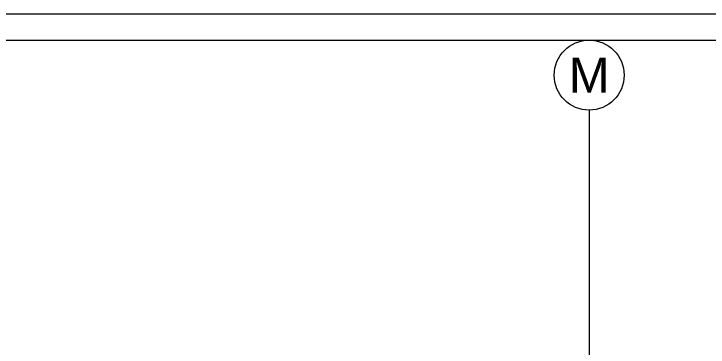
# Model space of a CAD drawing. Extents: x -2012 to 34975, y -1043 to 8321.
# Drawn here: x 25907 to 26303.8, y 4014.5 to 4205 of the extents above; entities that cross this region are included whole.
import ezdxf
from ezdxf.enums import TextEntityAlignment as Align

# ---------------------------------------------------------------- set-up
doc = ezdxf.new("R2010")
doc.units = 0
doc.header["$LTSCALE"] = 25
doc.layers.get('0').update_dxf_attribs({"color": 9, "lineweight": 9})
doc.layers.add('24', color=9, linetype='Continuous', lineweight=9)
doc.layers.add('40A', color=9, linetype='Continuous', lineweight=9)
doc.styles.add('Arial', font='arial.ttf', dxfattribs={"height": 2.5})

# ---------------------------------------------------------------- blocks, each defined once
blk = doc.blocks.new('0_aks')
at = {"linetype": 'Continuous'}
blk.add_circle((0, 0), 2, dxfattribs=at)
at = {"style": 'Arial'}
blk.add_attdef('AKS', text='', height=2, dxfattribs=at).set_placement((0, 0), align=Align.MIDDLE_CENTER)
blk = doc.blocks.new('p-aks_vw')
at = {"layer": '24', "ltscale": 2}
blk.add_lwpolyline([(4839.999995694029, 3837.500000002332), (4839.999995694029, 3540.000000000411)], dxfattribs=at)
at = {"layer": '24', "xscale": 10, "yscale": 10, "zscale": 10}
blk.add_blockref('0_aks', (4839.999995694029, 3857.500000002332), dxfattribs=at).add_auto_attribs({'AKS': 'M'})

msp = doc.modelspace()

# ---------------------------------------------------------------- linework, layer by layer
at = {"layer": '40A'}
for points in [[(27980, 0), (20985, 0), (20985, 4205.000000004655), (27980, 4205.000000004655)], [(21065, 4190.000000004657), (27440.05781644269, 4190.000000004657), (27440.05781644269, 15), (21065, 15)]]:
    msp.add_lwpolyline(points, close=True, dxfattribs=at)

# ---------------------------------------------------------------- block references
at = {"layer": '24'}
msp.add_blockref('p-aks_vw', (21395.83833316022, 312.5000000025248), dxfattribs=at)

doc.saveas('drawing.dxf')
